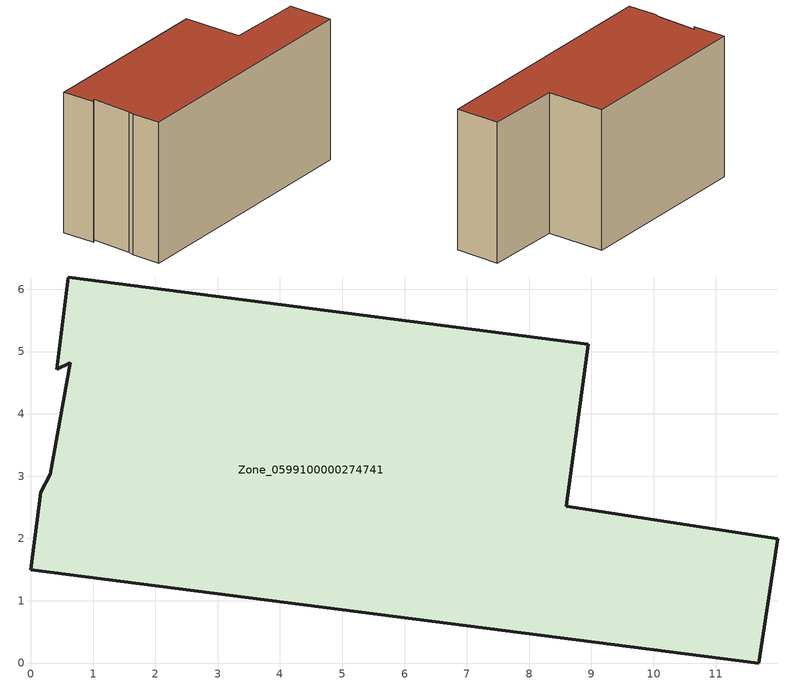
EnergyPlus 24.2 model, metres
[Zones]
Zone_0599100000274741
 floor ground (C_G): 0.63,4.82 0.41,4.71 0.6,6.2 8.95,5.12 8.6,2.52 11.99,2 11.69,0 0,1.5 0.16,2.75 0.31,3.03 z0
 wall outside (C_F): 8.95,5.12 0.6,6.2 0.41,4.71 0.63,4.82 0.31,3.03 0.16,2.75 0,1.5 11.69,0 11.99,2 8.6,2.52 8.95,5.12 z0:6.3
 roof outside (C_R): 0.41,4.71 0.63,4.82 0.31,3.03 0.16,2.75 0,1.5 11.69,0 11.99,2 8.6,2.52 8.95,5.12 0.6,6.2 z6.3
[BUILDING]
Pand.0599100000274741: North Axis=0; Terrain=City; Loads Convergence Tolerance Value=0.04; Temperature Convergence Tolerance Value=0.4; Solar Distribution=FullExterior; Maximum Number of Warmup Days=25; Minimum Number of Warmup Days=1
[Site:Location]
Rotterdam.The.Hague.AP_ZH_NLD Design_Conditions: Latitude=51.96; Longitude=4.45; Time Zone=1; Elevation=-4.5
[SITE:GROUNDTEMPERATURE:BUILDINGSURFACE]
18, 18, 18, 18, 18, 18, 18, 18, 18, 18, 18, 18
[MATERIAL] Thermal Absorptance=0.9; Solar Absorptance=0.7; Visible Absorptance=0.7
Name | Roughness | Thickness | Conductivity | Density | Specific Heat
G.TI.1946 | MediumSmooth | 0.15 | 1 | 540 | 1210
F.TI.1946 | Rough | 0.3 | 0.857143 | 1920 | 840
R.TI.1946 | MediumRough | 0.2 | 0.1 | 1500 | 1000
[CONSTRUCTION]
C_G: G.TI.1946
C_F: F.TI.1946
C_R: R.TI.1946
[ZONE]
Zone_0599100000274741: Type=1; Multiplier=1; Ceiling Height=Autocalculate; Volume=Autocalculate; Floor Area=autocalculate; Part of Total Floor Area=Yes
[ZONEINFILTRATION:DESIGNFLOWRATE]
Infil_Zone_0599100000274741: Zone or ZoneList or Space or SpaceList=Zone_0599100000274741; Schedule=AlwaysOn; Design Flow Rate Calculation Method=Flow/Area; Flow Rate per Floor Area=0.003; Constant Term Coefficient=1; Temperature Term Coefficient=0; Velocity Term Coefficient=0; Velocity Squared Term Coefficient=0
[HVACTEMPLATE:ZONE:IDEALLOADSAIRSYSTEM]
Zone_0599100000274741: Maximum Heating Supply Air Temperature=50; Minimum Cooling Supply Air Temperature=13; Maximum Heating Supply Air Humidity Ratio=0.0156; Minimum Cooling Supply Air Humidity Ratio=0.0077; Heating Limit=NoLimit; Cooling Limit=NoLimit; Dehumidification Control Type=ConstantSensibleHeatRatio; Cooling Sensible Heat Ratio=0.7; Dehumidification Setpoint=60; Humidification Control Type=None; Humidification Setpoint=30; Outdoor Air Method=None; Outdoor Air Flow Rate per Person=0.00944; Outdoor Air Flow Rate per Zone Floor Area=0; Outdoor Air Flow Rate per Zone=0; Demand Controlled Ventilation Type=None; Outdoor Air Economizer Type=NoEconomizer; Heat Recovery Type=None; Sensible Heat Recovery Effectiveness=0.7; Latent Heat Recovery Effectiveness=0.65
[ZONECONTROL:THERMOSTAT]
ThermostatControl_Zone_0599100000274741: Zone or ZoneList=Zone_0599100000274741; Control Type Schedule=DualSetpointControlType; Control 1=Thermostat_Zone_0599100000274741; Temperature Difference Between Cutout And Setpoint=0
[THERMOSTATSETPOINT:DUALSETPOINT]
Thermostat_Zone_0599100000274741: Heating Setpoint Temperature Schedule=HeatingSetpoint_Zone_0599100000274741; Cooling Setpoint Temperature Schedule=CoolingSetpoint_Zone_0599100000274741
[SCHEDULE:COMPACT]
HeatingSetpoint_Zone_0599100000274741: Through: 12/31, For: AllDays, Until: 24:00, 21
CoolingSetpoint_Zone_0599100000274741: Through: 12/31, For: AllDays, Until: 24:00, 24
DualSetpointControlType: Through: 12/31, For: AllDays, Until: 24:00, 4
AlwaysOn: Through: 12/31, For: AllDays, Until: 24:00, 1
